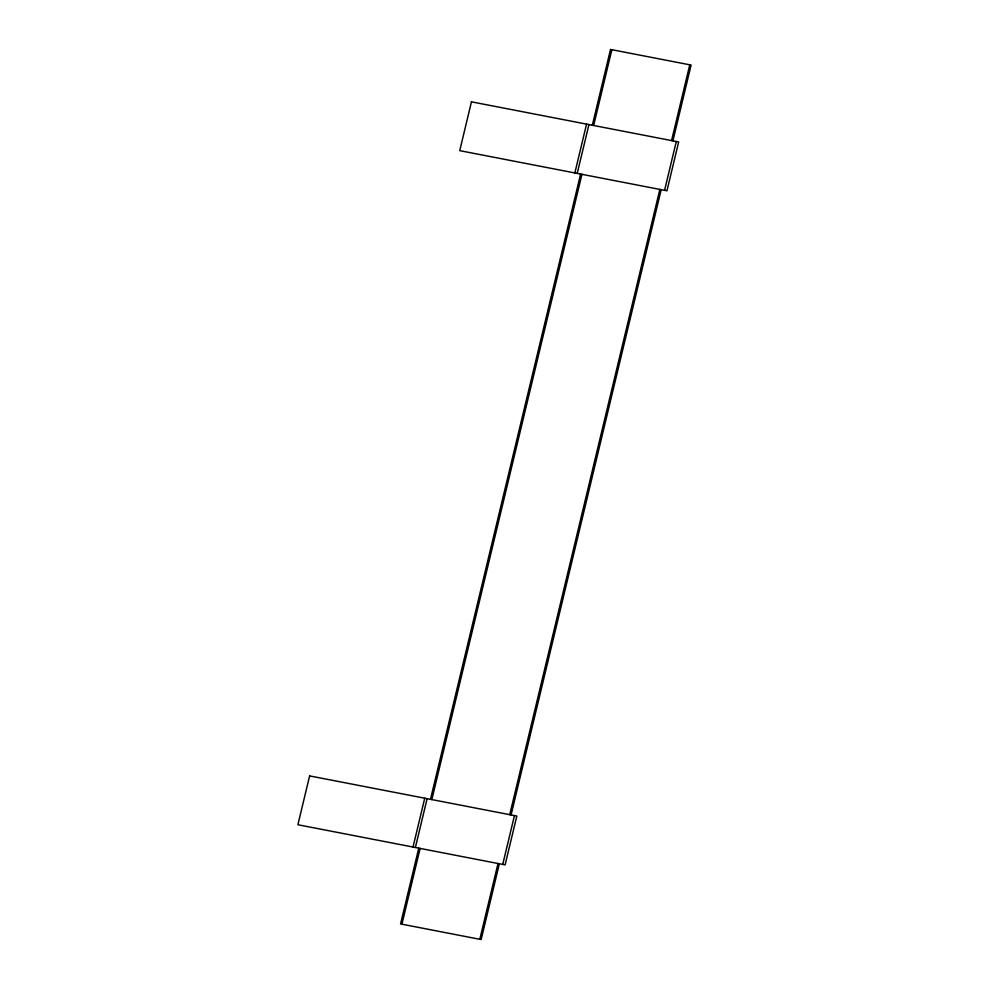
<?xml version="1.0" encoding="UTF-8"?>
<svg xmlns="http://www.w3.org/2000/svg" width="989" height="989" viewBox="0 0 989 989"><rect width="100%" height="100%" fill="white"/><g stroke="black" fill="none" stroke-linecap="round" stroke-linejoin="round"><path stroke-width="1.48" d="M413.019 847.041L424.738 798.21M574.844 172.951L586.564 124.12M415.392 847.499L427.112 798.667M577.217 173.409L588.95 124.589M418.767 848.154L400.57 923.936L481.161 939.55L499.346 863.756M430.487 799.322L580.605 174.064M592.324 125.244L610.522 49.45L691.101 65.064L672.903 140.846M401.917 924.196L420.115 848.414M431.834 799.582L581.94 174.324M593.66 125.504L611.857 49.71M479.813 939.29L498.011 863.496M509.731 814.676L659.848 189.418M671.568 140.586L689.766 64.804M511.078 814.936L661.184 189.678M502.733 864.411L514.453 815.591M664.571 190.333L676.291 141.501M309.619 775.908L297.899 824.739L505.107 864.881L516.827 816.049L309.619 775.908M471.456 101.83L459.737 150.649L666.945 190.79L678.664 141.959L471.456 101.83"/></g></svg>
